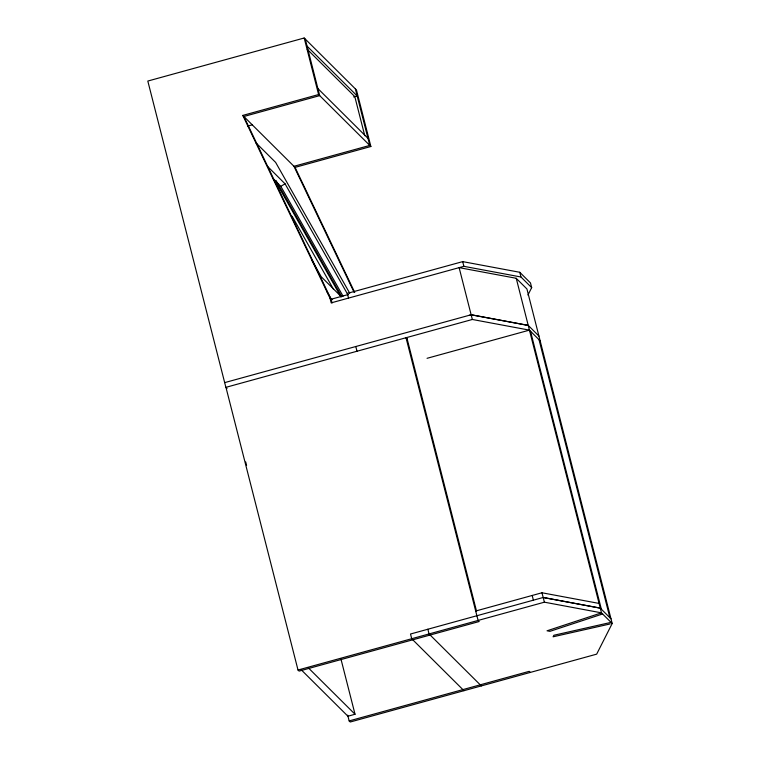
<?xml version="1.0" encoding="UTF-8"?>
<svg xmlns="http://www.w3.org/2000/svg" width="760" height="760" viewBox="0 0 760 760"><rect width="100%" height="100%" fill="white"/><g stroke="black" fill="none" stroke-linecap="round" stroke-linejoin="round"><path stroke-width="1.14" d="M277.713 188.565L277.97 185.668L275.481 183.198M527.934 295.041L531.677 287.641L530.48 282.929L519.764 272.279L462.688 261.62L347.339 293.379L348.545 298.091M516.202 278.302L526.927 288.971L612.189 623.504L596.667 654.151L350.246 722L349.163 720.917L347.7 715.169M273.258 178.809L280.81 186.314L285.076 183.834L347.909 294.756M468.939 315.485L471.133 314.763L528.247 325.403L538.944 336.091M370.87 146.509L318.601 94.544L242.782 115.415L295.051 167.38L370.87 146.509L356.459 89.965L304.19 38L147.81 81.054L225.881 387.344L472.34 319.476L529.416 330.135L540.132 340.793M247.779 126.075L252.339 124.811M353.618 96.928L357.172 95.95L307.078 46.151M331.493 299.136L348.441 294.471M531.677 287.641L520.961 276.991L463.885 266.332L331.198 302.86L330.001 298.176L242.782 115.415M224.675 382.622L471.143 314.763L528.219 325.423M427.053 358.312L529.406 330.135M475.684 611.021L541.966 592.771L599.07 603.421M610.992 618.792L600.276 608.133L543.2 597.474L410.514 634.011L411.711 638.723L463.98 690.688M227.041 388.398L225.948 387.315L298.015 670.025L544.397 602.186L601.473 612.845L612.189 623.504M340.974 659.119L355.024 714.257L347.918 716.214L301.169 669.74M349.163 720.917L529.236 671.336L530.328 672.419M611.049 622.373L553.869 635.255L553.081 636.804L610.27 623.922M543.163 597.483L600.276 608.133M307.211 49.295L354.797 96.605L364.762 135.679M317.889 88.559L367.983 138.358M255.597 142.481L275.633 162.402L349.724 293.208M267.463 166.316L285.076 183.834M407.113 338.817L406.02 337.734L478.087 620.445L479.17 621.528L299.098 671.108L298.015 670.025M341.344 296.761L321.214 276.745L311.904 260.309M332.224 299.659L330.552 297.996L326.477 290.795M330.001 298.176L331.094 299.26L332.053 303.012M481.327 685.909L429.058 633.944L427.861 629.232M308.275 667.783L355.024 714.257M280.81 186.314L343.064 296.21M275.889 180.329L341.63 296.39M277.97 185.668L340.983 296.932M292.125 216.248L333.555 289.389M295.051 167.38L354.73 292.429M354.151 292.41L293.959 166.298L369.778 145.426L355.366 88.882M331.094 299.26L243.874 116.498L319.694 95.627L305.273 39.083M539.03 339.691L609.9 617.709M519.764 272.279L520.961 276.991M530.499 331.217L601.359 609.216M601.473 612.845L516.23 278.284L459.125 267.644L472.34 319.476M462.688 261.62L463.885 266.332M541.966 592.771L544.397 602.186M532.228 595.45L533.349 600.181M407.084 338.694L476.539 611.183M304.19 38L318.601 94.544M355.803 346.522L357 351.234M245.708 461.938L246.582 465.386M599.716 613.434L547.048 630.8L549.936 631.341L602.604 613.975L599.716 613.434"/></g></svg>
